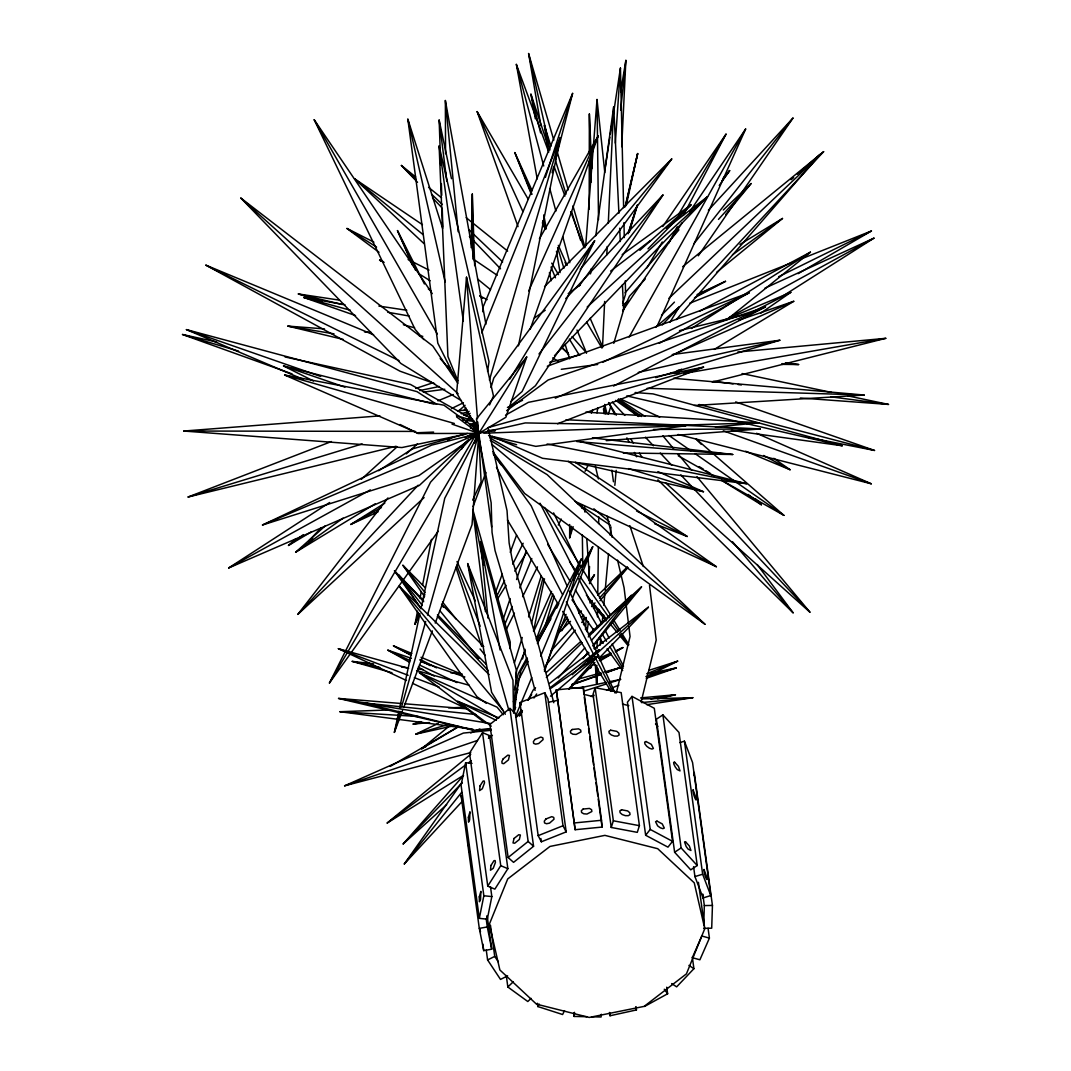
<?xml version="1.0" encoding="UTF-8"?>
<svg xmlns="http://www.w3.org/2000/svg" width="1071" height="1071" viewBox="0 0 1071 1071"><rect width="100%" height="100%" fill="white"/><g stroke="black" fill="none" stroke-linecap="round" stroke-linejoin="round"><path stroke-width="1.5" d="M573.146 526.704L569.665 537.789L569.678 524.509M589.184 209.233L589.264 160.784M589.278 154.104L589.358 114.008L590.938 148.802M595.356 665.211L596.601 683.512L596.842 665.185M597.056 648.517L597.163 640.19M597.471 616.856L597.578 608.515M597.752 595.181L598.381 546.853M598.676 523.518L598.769 516.851M510.131 648.638L510.224 642.078L472.726 509.341L483.677 565.06M471.173 247.602L472.298 194.065L474.681 265.675M694.115 775.645L694.222 772.392L712.443 905.437L711.706 928.196L703.62 928.343M703.714 925.09L704.343 905.571L702.777 894.071M602.558 346.402L604.646 301.446M606.815 254.844L607.203 246.517M608.288 223.21L613.696 106.685L618.918 213.249M621.716 146.7L625.866 60.378L620.671 91.678M585.489 629.815L586.225 618.154M588.689 579.839L589.545 566.505M513.799 710.943L516.45 670.486L480.611 541.538L487.961 618.101M615.316 143.099L620.444 68.035L623.617 207.667M478.683 435.054L472.03 524.696L435.241 623.068M585.676 245.969L597.016 99.509L604.807 172.592M489.541 404.958L493.477 396.002L466.514 277.215L456.648 393.017L478.389 430.328L473.944 435.161M586.828 1016.7L574.163 1016.433L574.511 1012.336M601.326 1014.264L601.085 1016.995L591.58 1016.794M596.601 683.512L597.979 668.532M600.121 645.211L600.737 638.557M602.116 623.563L602.732 616.909M603.803 605.249L604.874 593.588M605.182 590.255L608.556 553.627M610.242 535.299L611.005 526.972M614.834 485.337L616.227 470.356M482.686 311.728L483.195 306.775L572.61 93.391L555.501 159.753M620.658 110.085L625.866 60.378M514.241 712.643L518.217 680.554L528.19 661.289M590.509 273.855L591.192 268.888M595.784 235.781L613.696 106.685M587.055 631.783L588.461 621.916M515.66 676.685L516.624 670.098L525.352 650.432M487.559 371.436L489.019 361.703L439.123 146.031L447.919 356.482L457.919 380.981M604.847 170.235L609.868 137.275M610.376 133.969L612.13 122.442M612.639 119.135L620.444 68.035M569.665 537.789L571.526 526.33M596.962 412.857L597.805 407.944M399.617 707.998L419.899 613.696L414.986 624.246L417.516 611.18M420.06 598.113L421.318 591.58M422.59 585.047L431.466 539.329M513.665 706.753L520.827 670.727L527.508 659.187M472.016 763.369L465.631 762.713L461.092 785.311L479.326 918.356L487.305 919.186L491.83 896.574L490.491 886.721M479.326 918.356L483.851 895.758L465.631 762.713M518.444 345.866L560.253 137.69L481.736 332.867M533.478 631.114L544.496 578.809M402.549 710.528L394.369 732.39L398.921 711.251M420.957 608.81L444.746 498.256L478.041 434.866M626.2 205.619L637.66 153.555L625.089 206.89M475.778 428.293L476.501 425.053L491.161 502.835L492.044 532.394L495.056 550.588L520.72 636.991L535.072 690.42M625.598 205.431L637.66 153.555M514.522 689.657L518.27 673.592L527.079 657.688M616.307 692.991L630.056 636.509L628.864 626.749M641.181 701.719L656.202 640.03L649.508 585.328M522.568 658.919L525.004 649.24M531.497 623.429L542.877 578.26M552.154 172.712L553.412 167.852M394.369 732.39L400.273 711.492M401.638 706.673L425.696 621.475M427.516 615.035L478.362 435M489.42 380.071L560.253 137.69M490.987 387.541L493.785 378.036L594.633 240.761L522.113 391.504L510.867 401.491M613.777 343.336L623.643 309.827L622.425 284.846M629.306 232.34L637.392 205.23M545.059 626.401L554.296 596.159M514.441 662.815L522.246 637.513M528.579 616.963L541.257 575.85M474.44 443.019L477.398 433.501M622.599 303.642L625.584 294.097L625.277 280.803M608.355 414.209L610.845 406.297M595.128 687.743L593.013 694.41L611.233 827.455L637.285 832.354L639.414 825.674L621.18 692.629L595.128 687.743L613.348 820.788L611.233 827.455M628.182 233.612L637.258 205.15L628.115 233.558M545.367 177.371L572.61 93.391M544.483 671.504L581.192 559.062L537.414 643.51M414.986 624.246L418.627 613.188M422.804 600.536L424.879 594.218M475.952 439.405L477.505 434.665M502.701 620.738L510.171 598.542M516.557 579.518L526.156 550.989M262.489 524.991L478.804 433.394L476.461 418.922L526.718 356.978L505.86 417.288L478.804 433.394L419.042 475.511L262.489 524.991L431.613 445.134L478.804 433.394L525.272 422.925L685.842 425.709L535.808 446.366L488.577 435.616M530.212 329.252L598.127 135.977L539.382 238.846M495.297 592.973L502.192 574.23M510.238 552.355L516.57 535.165M513.384 701.719L517.976 689.229M536.317 639.24L552.944 593.95M403.713 707.409L432.323 630.886M473.034 506.703L485.926 472.418M544.322 669.857L566.104 614.419M572.757 597.484L592.718 546.679L573.494 579.853M704.772 928.651L686.431 973.874L644.153 1006.379L589.251 1017.45L536.437 1004.129L499.876 969.978L489.367 924.166L507.708 878.943L549.985 846.438L604.887 835.367L657.701 848.687L694.249 882.839L704.772 928.651L698.426 882.33M505.191 623.483L512.166 606.467M519.77 587.899L531.805 558.513M591.366 413.111L592.638 410.019M515.62 716.124L531.698 677.622M540.694 656.068L581.192 559.062M709.417 938.116L699.899 959.79L692.321 957.688L701.84 936.014L709.417 938.116L708.065 928.262M534.081 630.752L551.552 591.42M528.659 290.924L598.127 135.977M657.34 325.664L745.644 129.015L689.751 211.67M623.228 309.84L629.467 296.212L645.251 279.009M472.659 500.117L481.107 481.95L478.965 439.646M556.746 607.993L558.861 603.482M514.2 710.434L515.646 707.422M570.388 593.254L592.718 546.679M496.355 597.016L504.548 580.589M512.741 564.163L523.157 543.265M506.248 629.574L514.428 613.148M522.608 596.721L537.481 566.867M558.299 525.058L561.271 519.087M585.061 471.307L588.033 465.336M564.524 1010.689L562.596 1014.518L537.803 1006.539L539.074 1003.982M438.173 531.27L329.44 682.977L430.542 482.191L471.722 437.57M520.519 714.893L522.005 711.974M527.949 700.3L533.157 690.085L535.554 687.783M519.529 716.164L522.42 710.582M668.732 243.09L677.247 226.891M683.445 215.124L726.004 134.156L662.788 226.517M514.174 702.255L515.727 699.39M536.705 640.324L557.549 602.705M629.132 337.097L745.644 129.015M461.481 449.325L464.801 443.541M473.904 427.61L476.394 423.259M537.548 641.877L550.922 618.797M561.753 630.792L568.46 619.306M589.411 583.414L594.432 574.806L589.492 581.513M329.44 682.977L475.859 434.639M646.964 267.87L662.266 241.992M673.311 223.29L675.868 218.979M678.412 214.669L726.004 134.156M669.937 322.358L679.268 306.908L655.572 327.391M509.85 379.027L594.633 240.761M497.239 599.465L506.048 585.342M514.856 571.231L526.316 552.864M526.718 356.978L478.804 433.394L418.025 433.514L400.099 424.504M482.526 732.631L469.54 753.087L487.76 886.132L494.869 889.131L507.855 868.675L489.621 735.63L482.526 732.631L500.746 865.676L487.76 886.132M558.46 631.1L567.456 617.03M589.934 581.848L594.432 574.806M565.756 298.581L662.936 195.029L535.433 385.734L508.283 407.582M533.934 698.038L536.665 693.954M516.771 716.753L521.43 709.832M527.936 700.153L531.658 694.624M622.666 310.858L682.294 222.688M698.319 255.795L737.116 199.34M739.003 196.582L792.942 118.091L708.386 210.224M719.243 185.524L729.659 170.57L723.193 178.134M462.123 801.483L404.289 863.936L462.016 782.419M579.224 285.85L671.731 158.963L544.563 286.64M721.707 181.227L729.659 170.57M465.564 422.59L470.544 415.99M582.999 658.732L588.033 652.132M593.066 645.532L631.341 595.369L588.233 636.95M463.944 410.528L465.939 407.944M424.089 497.573L297.858 614.352L387.956 497.948M538.981 353.992L662.936 195.029M631.997 696.391L627.432 702.215L645.652 835.26L667.969 847.148L672.534 841.337L654.301 708.292L631.997 696.391L650.217 829.436L645.652 835.26M693.713 243.974L792.942 118.091M404.289 863.936L461.628 792.379M587.363 664.033L598.957 649.762L549.517 688.238M585.743 655.224L587.845 652.641M593.106 646.188L641.516 586.881L588.314 634.715M725.683 214.561L751.066 183.543L723.273 210.01M580.268 269.303L671.731 158.963M546.344 664.663L575.301 630.163M581.727 622.492L586.024 617.378M593.521 608.435L595.663 605.878M599.961 600.764L627.834 567.55M625.049 292.878L678.974 229.837M676.35 319.586L820.025 154.465L797.426 174.252M446.634 804.696L403.178 843.921L463.542 775.458M558.178 677.956L584.779 647.928M591.433 640.418L631.341 595.369M568.755 689.081L598.609 655.385L550.641 688.452M718.48 219.394L751.066 183.543M551.11 650.78L572.49 627.459M581.486 617.646L583.735 615.196M591.62 606.601L594.994 602.919M599.492 598.02L627.619 567.335M676.738 310.135L823.612 151.654L682.655 266.733M297.858 614.352L418.185 485.176M472.686 426.686L476.086 423.032M662.226 324.955L679.268 306.908M618.569 611.059L641.516 586.881M692.335 957.193L693.914 968.693L676.644 986.86L671.664 983.58M308.568 541.069L321.206 527.789M554.497 355.666L707.436 196.756L666.336 228.324M403.178 843.921L462.043 782.941M569.29 689.001L594.887 662.534M599.532 657.728L648.397 607.203L594.311 648.879M648.009 248.833L690.996 204.909L622.171 254.644M661.517 315.222L674.435 302.116M814.161 160.422L820.025 154.465M546.33 677.381L582.249 642.734M531.069 998.359L527.802 1001.519L507.841 987.007L513.304 981.746M558.433 632.894L570.522 621.341M578.969 613.255L581.392 610.952M589.84 602.866L592.263 600.55M598.301 594.78L627.285 567.054M622.961 305.476L627.793 300.871M668.906 298.314L823.612 151.654M572.249 674.717L598.957 649.762M468.75 439.324L419.35 485.417L228.699 567.951L329.614 502.527M587.189 307.016L707.436 196.756M311.393 531.805L288.501 545.447L295.904 538.726M361.302 479.326L397.087 446.835M546.25 672.534L580.897 641.382M587.899 661.517L590.375 659.294M596.547 653.752L648.397 607.203M375.305 503.758L295.663 552.208L325.49 525.687M406.27 453.863L417.462 443.916M639.842 250.319L690.996 204.909M791.148 179.741L793.651 177.545M308.903 541.404L312.678 538.111M458.79 410.795L465.095 405.307M550.481 696.19L598.609 655.385M462.967 775.658L387.207 822.997L470.731 754.279M716.579 272.369L782.499 218.457L739.954 244.442M426.097 746.474L421.626 748.749L448.267 726.941M726.433 320.042L810.426 252.154L699.698 311.166M509.916 708.4L489.902 724.465L508.123 857.51L513.558 862.356L533.572 846.291L515.352 713.246L509.916 708.4L528.137 841.445L533.572 846.291M508.123 857.51L528.137 841.445M309.077 541.645L311.701 539.61M549.45 683.445L589.023 652.949M610.631 271.097L650.418 240.547M488.443 738.334L492.406 735.282M516.195 717.008L521.483 712.938M506.663 410.688L548.165 379.964L765.524 306.882L613.563 386.055M387.207 822.997L465.952 764.694M468.616 762.726L471.28 760.745M288.501 545.447L303.294 534.683M466.099 416.258L470.142 413.326M732.484 254.831L782.499 218.457M534.442 318.02L545.246 310.215M568.192 293.641L580.335 284.873M295.663 552.208L343.081 518.15M471.802 425.709L474.52 423.755M675.935 371.851L678.679 369.964M760.731 313.174L790.813 292.356L721.961 320.979M662.895 714.879L656.389 719.217L674.623 852.262L690.728 869.853L697.234 865.515L679.001 732.47L662.895 714.879L681.116 847.924L697.234 865.515M674.623 852.262L681.116 847.924M378.652 470.731L412.295 448.923L467.371 433.434M691.451 328.476L810.426 252.154M781.161 297.095L873.963 238.137L764.881 288.193M378.036 511.884L350.766 524.455L384.784 503.156M447.946 440.034L453.528 436.566M470.249 426.151L474.44 423.54M674.529 373.444L681.625 369.147M714.277 349.4L793.745 301.299L738.655 320.242M421.626 748.749L457.049 727.544M390.259 766.394L458.87 726.392M798.096 273.667L871.433 230.988L799.997 259.396M591.366 665.921L594.231 664.248M599.947 660.914L611.394 654.247M615.691 651.744L622.853 647.567L615.356 650.994M659.308 343.296L749.138 292.811L547.294 366.228M505.525 415.146L528.378 402.348L703.54 367.139L557.536 423.781M228.699 567.951L370.338 489.889M465.256 437.57L472.552 433.554M350.766 524.455L381.423 507.56M729.244 317.485L873.963 238.137M644.528 1006.459L667.635 993.768L666.724 987.194M599.318 660.285L611.086 653.926M615.49 651.543L622.853 647.567M694.49 297.792L725.522 281.325L697.074 294.592M752.23 312.17L790.813 292.356M586.841 669.536L591.259 667.327L588.18 668.438M646.563 676.631L677.648 661.155L648.972 670.326M507.627 975.868L500.505 979.416L487.6 959.951L494.722 956.403L490.451 925.197M463.663 415.28L468.121 413.071M778.657 276.706L871.433 230.988M698.787 294.485L725.522 281.325M451.427 408.613L463.422 402.75M454.425 725.603L415.816 734.117L438.2 723.461M586.788 669.455L591.259 667.327M507.44 407.475L522.541 400.313M602.612 362.333L749.138 292.811M373.873 513.545L376.898 512.152M598.863 658.518L610.858 653.042M470.758 752.592L344.608 785.819L463.382 733.073L491.054 730.302M673.512 354.514L793.745 301.299M470.705 732.979L479.888 728.963M555.287 398.184L765.524 306.882M437.892 400.849L453.287 394.503M591.112 696.485L594.204 695.213M606.561 690.179L609.653 688.907M612.746 687.649L618.931 685.132M646.737 673.779L677.648 661.155M689.724 303.24L795.338 261.257M519.944 702.603L544.778 692.696L547.95 698.841L566.184 831.886L541.337 841.793L538.164 835.648L519.944 702.603L521.202 705.053M538.164 835.648L563.011 825.741L544.778 692.696M396.123 446.259L188.121 496.998L331.394 441.547M469.526 424.571L475.685 422.362M571.807 684.971L601.46 674.342M606.146 672.655L620.189 667.621L604.178 672.012M571.74 684.489L601.433 674.154M606.119 672.521L620.189 667.621M646.241 678.331L676.229 667.929L650.137 673.324M344.608 785.819L477.465 740.436M488.537 736.661L491.696 735.576M415.735 388.452L433.166 382.708M583.655 691.21L605.958 684.088M609.145 683.07L620.296 679.496M429.565 722.564L413.165 724.076L421.064 721.667M679.79 742.591L684.423 741.172L692.562 762.525L710.783 895.57L703.071 897.94L694.932 876.587L693.58 866.734M694.932 876.587L702.656 874.217L684.423 741.172M188.121 496.998L362.159 443.956M461.159 413.781L469.138 411.358M655.706 377.621L779.835 340.257L672.213 354.568M415.816 734.117L445.884 725.121M645.947 676.604L676.229 667.929M703.54 367.139L488.041 427.624L507.038 510.653L509.127 543.01L512.192 559.638L538.9 646.616L553.787 702.723M578.554 679.027L600.978 672.896M712.255 382.119L885.771 338.329L737.825 352.024M549.731 362.279L580.549 354.755M679.483 330.631L747.612 314.017M638.262 372.427L779.835 340.257M657.581 698.828L675.44 694.744L640.645 697.89M609.372 1013.099L610.042 1015.75L636.442 1009.94L636 1006.646M465.51 434.237L401.893 447.558L183.837 431.037L379.91 415.869M475.283 432.189L478.55 431.506L474.359 428.788M419.698 390.554L439.284 386.511M578.367 688.158L606.092 682.428M609.359 681.745L620.778 679.389M548.486 702.241L558.178 700.287M684.115 373.779L687.368 373.163M487.225 916.348L491.723 949.187L483.731 950.633L479.299 928.383L487.292 926.937L486.167 918.731M686.324 373.083L885.771 338.329M650.833 698.921L675.44 694.744M413.165 724.076L422.965 722.47M646.804 704.664L692.83 697.703L641.409 698.921M561.284 369.308L597.712 364.461M423.34 392.12L444.813 389.268M556.344 689.885L583.28 687.234L601.514 820.279L602.063 827.066L575.127 829.717L556.344 689.885L575.127 829.717M574.578 822.93L601.514 820.279M715.361 427.008L758.603 422.791L585.783 412.148M641.422 702.603L692.83 697.703M606.253 440.636L760.276 428.935L565.983 419.738M457.437 410.755L467.304 410.019M490.786 729.003L474.386 730.208L362.748 702.83L475.765 714.477M694.49 405.481L864.123 395.038L673.632 378.277M477.519 729.766L490.732 729.123M433.608 432.095L417.021 432.751L284.645 375.024L443.97 405.213L478.389 430.328L473.422 430.529M483.824 433.206L685.842 425.709M472.78 729.137L339.935 711.706L390.045 709.926M448.521 707.864L463.556 707.329M668.585 425.589L758.603 422.791M704.343 905.571L712.443 905.437M653.524 429.458L760.276 428.935M488.189 430.341L494.722 430.355M183.837 431.037L415.28 431.412M475.216 431.506L478.55 431.506L475.39 430.408M781.964 364.368L798.605 364.528L785.351 362.815M623.228 452.979L732.751 454.479L592.41 437.878M670.674 372.909L679.014 373.043M647.179 388.304L864.123 395.038M569.598 687.649L582.798 688.118M488.363 430.783L495.016 431.078M781.991 363.671L798.605 364.528M339.935 711.706L418.172 716.486M800.372 397.997L888.488 404.423L847.804 395.855M343.122 339.387L287.871 326.106L324.513 328.891M364.488 331.916L371.155 332.412M419.457 336.08L422.791 336.321M635.09 392.522L653.015 393.887L842.194 445.764L731.426 430.408M398.292 712.496L338.556 698.426L401.424 703.513M404.731 703.781L467.599 708.868M576.734 441.52L732.751 454.479M483.851 895.758L491.83 896.574M391.959 672.749L352.225 661.383L373.565 663.859M401.491 667.086L408.064 667.849M417.918 668.987L422.844 669.549M450.771 672.789L462.27 674.114M577.256 440.824L746.634 483.717L542.582 458.308L492.151 436.325M462.458 419.926L473.944 421.398M713.286 381.236L733.126 383.86M738.08 384.516L741.386 384.958M830.641 396.765L888.488 404.423M322.344 301.259L298.354 293.963L339.44 300.134M378.88 306.065L406.806 310.255M362.748 702.83L490.759 723.594M475.31 430.97L478.55 431.506L475.35 430.689M487.613 722.952L484.346 722.416L419.35 672.642L497.078 707.181L503.33 714.732M287.871 326.106L334.005 333.844M338.556 698.426L379.509 705.334M355.545 315.584L303.776 297.484L344.956 304.726M387.796 312.263L409.229 316.039M613.348 820.788L639.414 825.674M807.614 437.303L874.512 450.449L735.697 401.906M547.094 444.01L746.634 483.717M742.042 373.551L831.538 392.414M292.035 373.873L182.512 334.5L216.703 341.984M285.073 356.964L410.434 384.422L472.873 419.377M352.225 661.383L379.777 667.474M575.663 462.538L703.486 491.736L657.929 471.601M626.789 395.895L741.775 422.523M746.634 423.647L842.194 445.764M401.531 713.259L472.565 730.007M298.354 293.963L342.265 304.525M585.623 694.758L593.629 696.779M622.438 704.035L628.838 705.655M313.401 380.955L283.52 365.934L434.076 404.155M678.09 434.478L871.285 483.797L756.608 433.286M699.082 404.477L874.512 450.449M303.347 379.402L186.421 329.614L417.021 391.651L436.607 404.329M303.776 297.484L350.351 310.229M403.352 324.727L414.584 327.806M406.471 680.5L338.369 648.678L408.627 668.331M416.606 670.566L469.299 685.306M284.645 375.024L454.372 423.473M470.383 428.052L478.389 430.328M182.512 334.5L238.565 351.101M456.407 415.642L474.025 420.863M489.835 436.7L516.624 444.746M628.597 468.589L703.486 491.736M384.128 262.382L379.616 260.173L382.762 261.23M283.52 365.934L344.942 387.153M452.042 424.143L478.804 433.394L456.567 416.887M186.421 329.614L320.644 376.43M409.564 662.293L387.836 650.164L411.411 658.37M420.849 661.65L464.854 676.979M723.273 430.81L871.285 483.797M434.585 383.552L399.992 371.182L205.886 265.166L373.578 334.795M338.369 648.678L408.145 675.306M414.357 677.662L439.164 687.127M654.528 523.732L687.234 536.477L575.288 462.364M491.254 726.178L457.745 701.358L498.939 717.945M411.144 655.358L393.485 645.84L411.84 653.471M421.01 657.286L460.758 673.806M745.657 451.266L790.077 469.741L773.771 458.321M500.746 865.676L507.855 868.675M379.616 260.173L382.695 261.511M620.484 398.961L659.709 417.061M574.658 501.174L716.365 566.72L568.219 461.293M412.536 683.325L467.01 708.788M387.836 650.164L410.38 660.74M419.404 664.971L456.982 682.588M457.745 701.358L496.234 720.355M205.886 265.166L399.041 360.619M636.562 510.987L687.234 536.477M379 252.274L346.991 228.471L373.833 242.1M408.118 259.517L428.989 270.106M479.688 295.85L487.144 299.626M393.485 645.84L411.304 654.943M420.207 659.482L436.54 667.822M650.217 829.436L672.534 841.337M763.623 455.483L790.077 469.741M419.966 660.124L430.274 665.667M418.252 667.153L434.183 676.055M678.224 455.764L714.411 476.18M721.653 480.263L783.905 515.365L696.123 438.869M490.157 438.106L716.365 566.72M419.35 672.642L498.015 718.213M490.197 440.261L547.161 474.64L704.946 624.246L524.643 493.477L492.767 451.681M446.928 365.894L449.78 367.621M699.135 466.581L703.379 469.192M706.204 470.919L710.448 473.529M721.774 480.464L761.374 504.762L755.497 498.845M461.44 400.728L400.862 363.444L240.868 198.081L432.804 346.027L457.879 383.231L437.811 343.162L407.85 119.202L442.658 228.525M346.991 228.471L376.59 247.093M418.855 273.681L430.127 280.776M552.716 357.888L558.352 361.422M577.189 503.33L610.524 525.299M688.934 965.399L693.914 968.693M618.489 398.827L644.849 416.338M424.076 243.679L354.608 178.777L422.443 224.682M473.65 259.343L497.185 275.26M618.395 400.367L641.649 416.525M669 435.536L690.889 450.744M694.999 453.595L783.905 515.365M615.651 400.353L638.503 416.499M486.314 703.326L476.97 696.699L399.255 586.239L489.152 674.61M428.333 288.956L431.011 290.937M617.739 400.045L638.999 416.284M748.201 494.481L761.374 504.762M417.529 182.284L401.384 165.456L415.642 176.943M428.601 187.385L441.56 197.827M466.18 217.681L507.641 251.096M354.608 178.777L423.232 234.736M477.599 279.076L490.545 289.639M561.74 347.7L568.219 352.988M593.87 508.792L609.145 521.617M491.589 444.17L704.946 624.246M665.426 482.726L809.904 612.157L696.993 476.729M240.868 198.081L458.147 393.753M480.143 296.051L482.579 298.327M655.492 724.009L657.929 726.285M401.384 165.456L415.856 179.232M431.519 194.159L442.363 204.494M468.884 229.756L502.634 261.9M657.915 479.835L793.089 612.799L757.224 564.551M696.672 439.712L701.371 444.438M424.558 596.56L402.924 565.301L425.2 587.698M441.6 604.205L483.797 646.63M418.493 605.048L394.489 570.856L423.527 600.456M437.477 614.66L486.261 664.395M432.51 197.907L441.734 207.52M469.406 236.356L500.532 268.808M561.98 347.473L568.795 354.635M612.304 402.053L624.862 415.414M645.425 437.263L653.417 445.764M660.272 453.06L671.691 465.202M680.835 474.922L809.904 612.157M420.635 608.368L398.747 575.087L423.701 601.728M437.329 616.253L488.389 670.754M572.088 336.629L586.332 352.654M423.862 339.574L415.16 329.48L314.191 119.738L432.282 293.668M440.181 358.504L453.234 373.645M732.484 541.712L793.089 612.799M399.255 586.239L503.383 710.729M662.909 435.857L673.565 448.629M677.823 453.743L691.679 470.343M586.373 595.061L606.601 619.574M609.787 623.442L617.244 632.479M619.373 635.063L627.887 645.385M394.489 570.856L406.043 585.007M402.924 565.301L425.08 592.517M439.846 610.657L478.884 658.598M588.14 598.689L591.286 602.571M594.418 606.467L605.932 620.725M442.51 602.036L456.072 618.984M480.049 648.986L485.27 655.506M468.335 844.443L468.455 846.103M398.747 575.087L422.215 605.316M664.274 989.229L667.635 993.768M493.37 453.528L531.216 505.86L567.335 586.506M572.008 599.867L593.441 629.761M599.291 637.914L603.187 643.35M607.083 648.785L622.666 670.526M493.289 453.876L501 464.787M569.518 561.726L578.206 574.016M580.134 576.747L609.091 617.699M611.983 621.796L618.743 631.355M620.671 634.086L628.382 645.01M441.587 604.606L443.434 607.364M494.722 956.403L498.403 961.972M598.809 609.426L606.066 620.618M569.263 338.985L578.929 354.541M505.298 714.277L491.616 692.308L467.679 563.6L512.969 680.232L513.571 713.179M544.51 507.507L581.031 566.934M582.771 569.759L610.604 615.049M613.214 619.292L620.163 630.605M621.903 633.443L628.864 644.755M608.582 402.535L616.294 415.173M630.859 439.03L633.416 443.247M639.414 453.073L641.984 457.29M547.656 544.363L570.174 581.419M575.368 589.974L597.872 627.03M602.21 634.152L606.534 641.275M610.001 646.978L622.987 668.358M507.453 520.064L558.352 604.298M562.663 611.434L610.979 691.384M551.726 263.131L558.54 274.658M586.654 322.184L601.982 348.115M518.043 226.637L477.144 111.612L528.231 199.26M542.462 223.678L545.822 229.422M565.073 262.462L566.76 265.34M314.191 119.738L437.303 333.938M496.462 467.398L562.489 594.525M566.331 601.929L612.398 690.621M608.756 402.883L614.794 414.531M626.87 437.852L629.132 442.229M634.407 452.431L636.669 456.795M563.011 825.741L566.184 831.886M539.985 503.196L576.439 574.324M578.715 578.768L601.487 623.228M605.289 630.632L609.078 638.048M612.117 643.979L623.509 666.202M412.737 265.688L397.488 230.6L424.411 283.962M553.613 512.902L579.933 566.72M603.321 614.553L605.517 619.038M457.009 561.565L475.27 600.804M477.144 111.612L522.943 211.63M397.488 230.6L415.441 270.053M531.403 194.467L514.83 152.591L532.113 190.651M569.384 591.072L615.049 693.017M558.339 245.339L566.947 265.099M590.148 318.301L602.732 347.178M514.83 152.591L532.006 194.279M542.836 220.546L546.009 228.27M551.03 267.054L555.461 277.804M577.015 330.029L586.52 353.055M475.43 423.848L477.92 429.98M542.448 222.38L544.296 227.039M456.781 565.394L480.183 626.187M702.656 874.217L710.783 895.57M537.214 178.897L516.356 64.394L548.767 152.162M553.975 166.259L564.979 196.047M570.763 211.71L584.083 247.762M535.353 118.854L530.935 94.208L547.709 144.572M629.882 525.7L643.31 566.505M455.925 567.322L481.669 646.375M548.218 150.235L544.416 125.521L550.963 146.272M555.488 160.623L566.05 194.132M571.593 211.683L580.656 240.399M565.18 344.474L569.585 358.798M557.589 247.495L563.908 268.299M540.895 125.762L528.605 53.55L553.801 140.14M557.067 151.359L568.259 189.848M572.931 205.886L585.061 247.575M467.679 563.6L508.912 710.461M516.356 64.394L543.72 165.978M549.798 188.55L555.889 211.121M562.837 236.919L569.785 262.716M635.772 1007.289L636.442 1009.94M530.935 94.208L540.627 132.951M604.7 404.396L607.016 413.968M549.396 272.65L551.297 280.682M595.315 465.965L598.381 478.951M607.203 516.276L612.184 537.374M617.552 560.106L624.072 587.698L628.463 623.496M407.85 119.202L445.148 281.901M544.416 125.521L549.959 149.953M528.605 53.55L548.071 139.966M440.315 153.488L439.15 120.072L451.48 178.696M462.029 800.104L461.079 795.338L479.299 928.383M462.659 803.29L463.288 806.463M487.292 926.937L491.723 949.187M603.924 406.003L605.45 414.049M468.978 849.183L469.58 852.355M479.888 928.771L480.477 931.944M543.773 214.883L546.156 227.976M445.563 153.755L445.362 100.527L485.899 324.245M480.611 541.538L500.077 649.977M556.478 251.203L560.079 272.65M439.123 146.031L463.288 320.952M702.616 894.66L703.071 897.94M603.468 408.827L604.151 413.808M611.862 470.156L613.455 481.763M584.297 697.301L588.113 725.228M588.568 728.521L589.237 733.448M589.693 736.728L593.521 764.654M593.963 767.934L595.543 779.434M595.998 782.714L597.792 795.86M598.247 799.14L602.063 827.066M609.6 1012.456L610.042 1015.75M573.708 1013.139L574.163 1016.433M540.882 838.513L541.337 841.793M478.911 434.09L491.616 526.905M537.347 1003.259L537.803 1006.539M506.275 975.507L507.841 987.007M486.863 915.892L487.305 919.186M486.261 950.097L487.6 959.951M482.834 944.06L483.731 950.633M439.15 120.072L446.808 181.2M472.927 510.987L485.498 611.755M445.362 100.527L458.174 231.724M583.28 687.234L583.842 694.021M466.514 277.215L477.492 418.681M477.746 422.014L478.268 428.668M584.632 507.145L584.98 512.139M586.788 538.753L589.826 583.682M592.879 628.61L593.106 631.93M593.896 643.577L594.231 648.571M619.654 228.23L620.31 241.551M591.165 153.769L591.835 168.683M440.489 158.508L440.716 165.188M441.359 183.569L441.761 195.257M442.229 208.631L442.872 227.012M589.358 114.008L590.282 152.323M590.402 157.317L591.018 182.298M623.951 222.621L624.299 237.588M581.928 504.896L581.981 508.23M582.343 534.871L582.785 566.519M583.508 618.154L583.588 624.821M597.016 99.509L598.515 219.582M472.298 194.065L472.873 259.048M445.63 172.043L445.643 175.376M468.388 817.267L468.509 822.18L469.647 819.904L469.982 811.778L468.388 817.267M479.286 896.842L479.406 901.769L480.544 899.493L480.892 891.353L479.286 896.842M480.062 785.86L479.567 790.626L482.325 788.751L484.507 782.834L484.266 781.027L483.115 781.054L480.062 785.86M490.973 865.448L490.478 870.201L493.222 868.34L495.418 862.423L495.163 860.615L494.026 860.629L490.973 865.448M503.116 758.924L501.857 761.548L502.112 763.355L503.772 763.663L508.471 759.888L509.475 755.443L507.828 755.135L503.116 758.924M514.013 838.499L513.009 842.944L514.669 843.238L519.368 839.463L520.386 835.019L518.725 834.724L514.013 838.499M535.005 739.405L533.398 741.587L533.639 743.394L535.647 744.144L538.646 743.542L543.091 739.633L542.85 737.825L540.842 737.076L535.005 739.405M545.902 818.994L544.296 821.176L544.55 822.983L546.558 823.733L549.543 823.13L554.002 819.221L553.747 817.401L551.739 816.664L545.902 818.994M572.209 729.471L570.455 731.132L570.709 732.939L572.865 734.211L576.104 734.452L580.951 731.935L580.696 730.114L578.541 728.842L572.209 729.471M583.119 809.047L581.352 810.707L581.607 812.528L583.762 813.799L587.002 814.04L591.848 811.51L591.607 809.703L589.452 808.431L583.119 809.047M610.657 730.208L608.957 731.319L609.212 733.126L611.3 734.947L614.446 736.085L617.432 736.098L619.118 734.987L618.877 733.18L616.776 731.359L610.657 730.208M621.555 809.783L619.855 810.894L620.109 812.715L622.197 814.536L625.344 815.66L628.329 815.674L630.016 814.576L629.775 812.755L627.673 810.934L621.555 809.783M646.081 741.534L644.662 742.136L644.916 743.943L646.737 746.273L649.441 748.227L651.985 749.071L653.404 748.468L651.329 744.332L646.081 741.534M656.992 821.109L655.572 821.711L657.634 825.861L660.338 827.816L662.882 828.659L664.301 828.057L662.239 823.907L656.992 821.109M674.61 762.204L673.646 762.391L673.9 764.199L675.265 766.943L677.233 769.567L680.018 770.892L678.398 766.341L674.61 762.204M685.52 841.779L684.543 841.967L686.163 846.518L688.131 849.156L690.929 850.481L689.309 845.916L685.52 841.779M693.098 789.943C692.924 797.279 700.22 808.244 693.098 789.943M703.995 869.518C703.834 876.854 711.117 887.819 703.995 869.518"/></g></svg>
